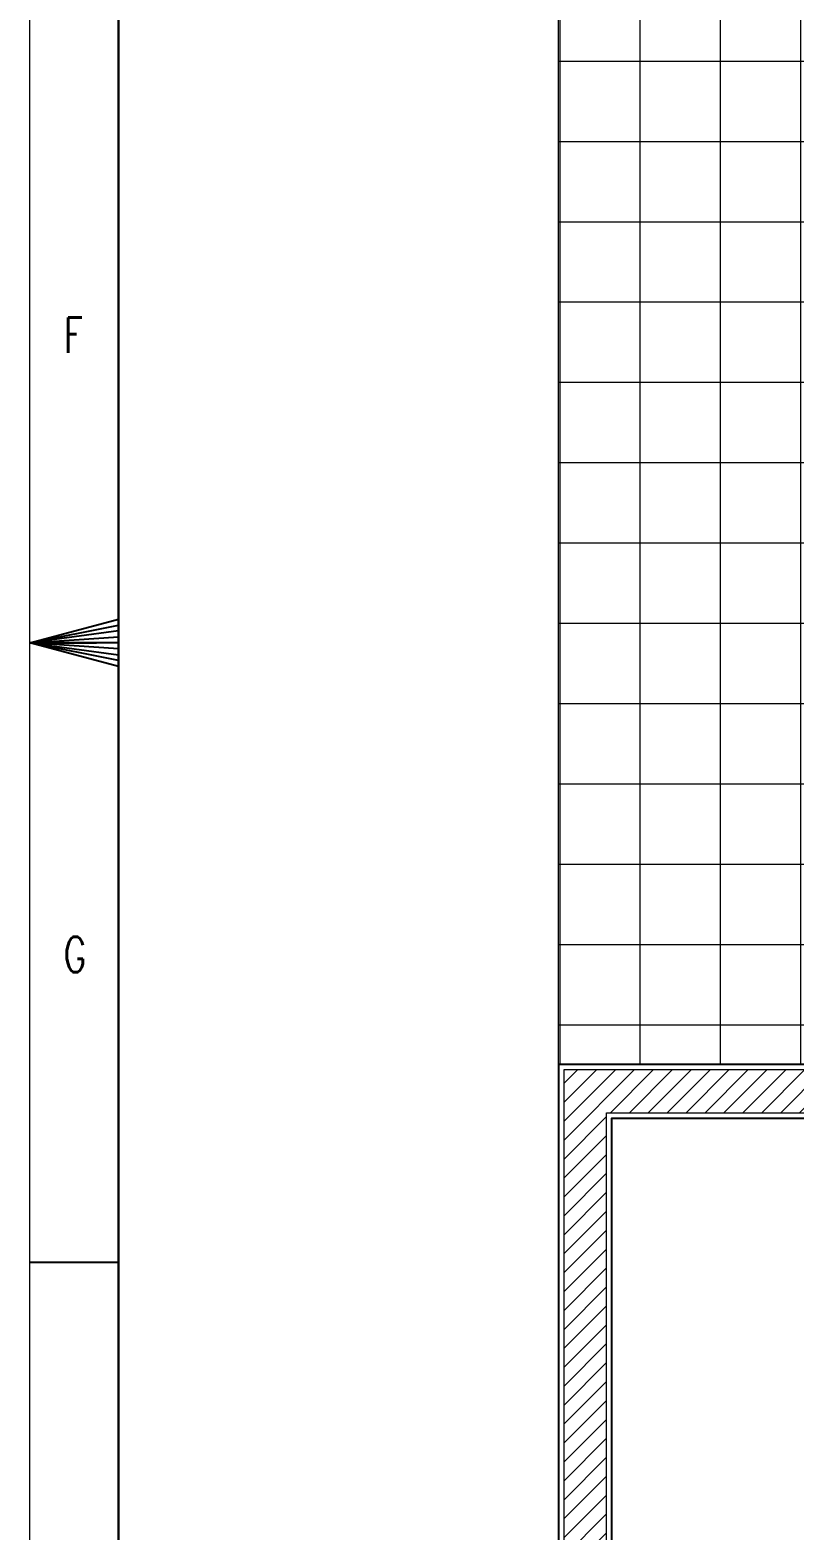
# Model space of a CAD drawing. Header units: inches. Extents: x 112 to 4169, y -2569 to 841.
# Drawn here: x 120.7 to 192.1, y 347.9 to 488 of the extents above; entities that cross this region are included whole.
import ezdxf

# ---------------------------------------------------------------- set-up
doc = ezdxf.new("R2010")
doc.units = ezdxf.units.IN
doc.header["$MEASUREMENT"] = 0
for name, color, linetype, lineweight in [('HACTH', 8, 'Continuous', 9), ('Plaster Line', 254, 'Continuous', 15), ('railing', 232, 'Continuous', 15)]:
    doc.layers.add(name, color=color, linetype=linetype, lineweight=lineweight)
doc.layers.add('wall 05', color=253, linetype='Continuous')
doc.styles.add('TEG BORDER', font='txt_qlt.shx', dxfattribs={"width": 0.7, "bigfont": 'hztxt.shx'})

# ---------------------------------------------------------------- blocks, each defined once
blk = doc.blocks.new('240 BORDER A2')
at = {"linetype": 'Continuous'}
blk.add_line((5.000000000000028, 414.9999999999999), (5.000000000000028, 5.000000000000011), dxfattribs=at)
for p, q in [((5.000000000000909, 210), (1.818989403545856e-12, 210)), ((1.250000000000909, 210), (3.750000000000909, 210)), ((0, 174.9999999999991), (5, 174.9999999999991))]:
    blk.add_line(p, q)
at = {"color": 5, "lineweight": 15}
blk.add_lwpolyline([(0, 420), (594, 420), (594, 0), (0, 0)], close=True, dxfattribs=at)
blk.add_lwpolyline([(5, 415), (589, 415), (589, 5), (5, 5)], close=True)
blk.add_lwpolyline([(1.818989403545856e-12, 210), (5, 211.3397459621547), (5, 208.6602540378444), (1.818989403545856e-12, 210), (5, 211.0048094716158), (5, 210.6698729810769), (1.818989403545856e-12, 210), (5, 210.3349364905389), (5, 209.6650635094602), (1.818989403545856e-12, 210), (5, 209.3301270189222), (5, 208.9951905283842), (1.818989403545856e-12, 210)])
at = {"char_height": 2, "width": 2, "attachment_point": 1, "style": 'TEG BORDER'}
for s, insert in [('F', (1.909630935143468, 228.3889226635379)), ('G', (1.909630935143468, 193.3889226635361))]:
    blk.add_mtext(s, dxfattribs=dict(at, insert=insert))

msp = doc.modelspace()

# ---------------------------------------------------------------- hatches: boundary and pattern name
at = {"layer": 'HACTH', "ltscale": 10}
h = msp.add_hatch(dxfattribs=at)
h.set_pattern_fill('ANSI37', color=256, scale=60, angle=45, style=0)
h.set_pattern_definition([(90, (-138384.7415181562, -171144.9169840943), (-7.5, 1.332267629550188e-15), []), (180, (-138384.7415181562, -171144.9169840943), (-1.332267629550188e-15, -7.5), [])])
h.paths.add_polyline_path([(894.1265990030419, 650.3736983772017), (839.1163187760152, 650.3736983772308), (170.116318775957, 650.3736983772308), (170.1163187759861, 595.3634181502041), (230.1163187759861, 595.3634181502332), (242.1163187759861, 595.3634181502332), (349.116318775957, 595.3634181502332), (349.1163187759861, 631.3736983772308), (493.1163187759861, 631.3736983772308), (493.1163187760152, 595.3634181502332), (499.1163187760152, 595.3634181502332), (499.1163187760152, 613.3634181502623), (569.1163187760152, 613.3634181502332), (569.1163187760152, 595.3634181502332), (593.1163187760152, 595.3634181502332), (593.1163187760152, 613.3634181502623), (663.1163187760152, 613.3634181502623), (663.1163187760152, 595.3634181503205), (673.1163187760152, 595.3634181503205), (728.1163187759861, 595.3634181502041), (728.1163187759861, 613.3634181502332), (798.1163187759861, 613.3634181502623), (798.1163187759861, 595.3634181502332), (827.1163187760152, 595.3634181502623), (839.1163187760152, 595.3634181502332), (839.1163187760152, 583.3634181502332), (839.1163187760152, 576.3634181502914), (857.1163187760152, 576.3634181502623), (857.1163187760443, 506.3634181502623), (839.1163187760152, 506.3634181502623), (839.1163187760152, 480.3634181502332), (857.1163187760734, 480.3634181502041), (857.1163187760734, 415.363418150175), (875.1265990032165, 415.363418150175), (875.1265990032165, 315.3634181502332), (839.1163187759861, 315.3634181502332), (839.116318775957, 301.3634181502332), (839.1163187760734, 241.3634181501168), (894.126599003071, 241.3634181500877)])
h.paths.add_polyline_path([(230.1163187759861, 576.3736983772017), (230.1163187759861, 583.3634181502332), (230.1163187759861, 590.3634181502332), (170.1163187759861, 590.3634181502332), (170.1163187759861, 391.3634181502332), (230.116318775957, 391.3634181502332), (230.116318775957, 421.3736983771435), (212.116318775957, 421.3736983771435), (194.1060385489885, 421.3736983771144), (194.1060385489885, 523.3736983771144), (230.1163187759861, 523.3736983771144)], flags=17)
at = {"layer": 'HACTH'}
h = msp.add_hatch(dxfattribs=at)
h.set_pattern_fill('ANSI31', color=256, scale=10, style=0)
h.set_pattern_definition([(45, (-118637.9225331758, -172473.7354791516), (-0.8838834764831843, 0.8838834764831844), [])])
h.paths.add_polyline_path([(229.616318775957, 390.8634181502041), (170.6163187759861, 390.8634181502332), (170.6163187760152, 332.8634181502914), (174.6163187759861, 332.8634181502914), (174.616318775957, 386.863418150175), (229.616318775957, 386.8634181502041)])

# ---------------------------------------------------------------- linework, layer by layer
at = {"layer": 'Plaster Line'}
msp.add_lwpolyline([(229.616318775957, 390.8634181502041), (170.6163187759861, 390.8634181502332), (170.6163187760152, 332.8634181502623), (174.6163187759861, 332.8634181502914), (174.616318775957, 386.8634181502041), (229.616318775957, 386.8634181502332)], close=True, dxfattribs=at)
at = {"layer": 'railing', "ltscale": 20}
msp.add_lwpolyline([(170.1163187759861, 391.3634181502332), (170.1163187759861, 590.3634181502332)], dxfattribs=at)
at = {"layer": 'wall 05'}
msp.add_lwpolyline([(230.116318775957, 391.3634181502041), (170.1163187759861, 391.3634181502332), (170.1163187760152, 332.3634181502623), (175.1163187759861, 332.3634181502914), (175.116318775957, 386.3634181502041), (230.116318775957, 386.3634181502332)], close=True, dxfattribs=at)

# ---------------------------------------------------------------- block references
at = {"xscale": 1.652949273830399, "yscale": 1.652949273830399, "zscale": 1.652949273830399}
msp.add_blockref('240 BORDER A2', (120.7464698386357, 83.6344698656793), dxfattribs=at)

doc.saveas('drawing.dxf')
